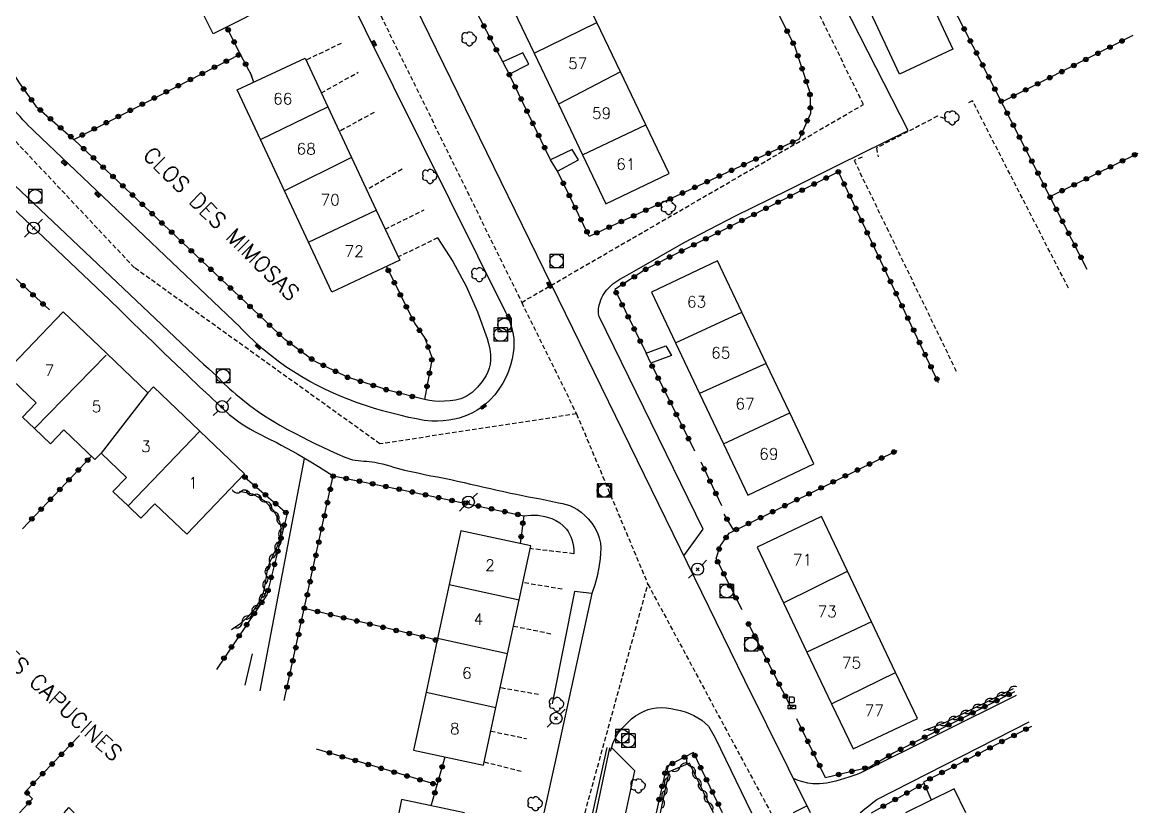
# Model space of a CAD drawing. Header units: millimetres. Extents: x 163000 to 164000, y 152000 to 153000.
# Drawn here: x 163534.9 to 163658.9, y 152000 to 152087.8 of the extents above; entities that cross this region are included whole.
import ezdxf
from ezdxf.enums import TextEntityAlignment as Align

# ---------------------------------------------------------------- set-up
doc = ezdxf.new("R2010")
doc.units = ezdxf.units.MM
doc.linetypes.add('DASHED', pattern=[0.75, 0.5, -0.25])
doc.layers.get('0').update_dxf_attribs({"linetype": 'CONTINUOUS'})
for name, color, linetype in [('W0001', 6, 'DASHED'), ('W0004', 5, 'CONTINUOUS'), ('W0008', 7, 'CONTINUOUS'), ('W0014', 7, 'CONTINUOUS'), ('W0020', 2, 'CONTINUOUS'), ('W0101', 7, 'CONTINUOUS'), ('W0104', 1, 'CONTINUOUS'), ('W0105', 7, 'CONTINUOUS'), ('W0112', 1, 'DASHED'), ('W0300', 7, 'CONTINUOUS'), ('W0310', 3, 'CONTINUOUS'), ('W0322', 7, 'CONTINUOUS'), ('W0323', 7, 'CONTINUOUS'), ('W0401', 7, 'CONTINUOUS'), ('W0420', 7, 'CONTINUOUS'), ('W0438', 7, 'CONTINUOUS'), ('W0473', 7, 'CONTINUOUS'), ('W0989', 7, 'CONTINUOUS'), ('W0991', 7, 'CONTINUOUS'), ('W1102', 7, 'CONTINUOUS')]:
    doc.layers.add(name, color=color, linetype=linetype)
doc.styles.get("Standard").update_dxf_attribs({"font": 'romans.shx', "width": 0.85})

# ---------------------------------------------------------------- blocks, each defined once
blk = doc.blocks.new('T300')
for p, q in [((-0.8, 0.51), (-0.86, 0.34)), ((-0.86, 0.34), (-0.86, 0.17)), ((-0.86, 0.17), (-0.74, 0.06)), ((-0.69, 0.63), (-0.8, 0.51)), ((-0.8, -0.06), (-0.74, 0.06)), ((-0.74, 0.06), (-0.69, 0.11)), ((-0.57, 0.69), (-0.69, 0.63)), ((-0.46, 0.69), (-0.57, 0.69)), ((-0.29, 0.63), (-0.46, 0.69)), ((-0.29, 0.63), (-0.17, 0.74)), ((-0.23, 0.57), (-0.29, 0.63)), ((-0.17, 0.74), (-0.06, 0.8)), ((-0.06, 0.8), (0.06, 0.8)), ((0.06, 0.8), (0.23, 0.74)), ((0.23, 0.74), (0.34, 0.63)), ((0.34, 0.63), (0.4, 0.51)), ((0.46, 0.46), (0.34, 0.46)), ((0.4, 0.51), (0.4, 0.46)), ((0.57, 0.4), (0.46, 0.46)), ((0.57, 0.4), (0.69, 0.29)), ((0.69, 0.29), (0.74, 0.17)), ((0.74, 0.06), (0.69, -0.17)), ((0.74, 0.17), (0.74, 0.06)), ((-0.8, -0.17), (-0.8, -0.06)), ((-0.8, -0.23), (-0.8, -0.17)), ((-0.74, -0.34), (-0.8, -0.23)), ((-0.69, -0.4), (-0.74, -0.34)), ((-0.51, -0.46), (-0.69, -0.4)), ((-0.4, -0.46), (-0.51, -0.46)), ((-0.4, -0.46), (-0.34, -0.46)), ((-0.34, -0.46), (-0.34, -0.4)), ((-0.34, -0.51), (-0.34, -0.46)), ((-0.29, -0.63), (-0.34, -0.51)), ((-0.17, -0.74), (-0.29, -0.63)), ((-0.06, -0.8), (-0.17, -0.74)), ((0.06, -0.8), (-0.06, -0.8)), ((0.17, -0.74), (0.06, -0.8)), ((0.23, -0.69), (0.17, -0.74)), ((0.29, -0.46), (0.23, -0.46)), ((0.29, -0.63), (0.23, -0.69)), ((0.46, -0.4), (0.29, -0.46)), ((0.34, -0.51), (0.29, -0.63)), ((0.34, -0.51), (0.34, -0.46)), ((0.57, -0.34), (0.46, -0.4)), ((0.63, -0.29), (0.57, -0.34)), ((0.69, -0.17), (0.63, -0.29))]:
    blk.add_line(p, q)
blk = doc.blocks.new('T420')
for p, q in [((0.75, 0.75), (-0.75, 0.75)), ((-0.75, 0.75), (-0.75, -0.75)), ((0.75, 0.75), (0.75, -0.75)), ((0.75, -0.75), (-0.75, -0.75))]:
    blk.add_line(p, q)
blk.add_ellipse((0, 0), major_axis=(-0.53, 0.53), ratio=1, start_param=3.926991, end_param=10.210176)
blk = doc.blocks.new('T473')
for p, q in [((-0.166667, 0.166667), (0.166667, -0.166667)), ((-0.166667, -0.166667), (0.166667, 0.166667)), ((0.500001, 0.500001), (1.000002, 1.000002)), ((-1.000002, -1.000002), (-0.500001, -0.500001))]:
    blk.add_line(p, q)
blk.add_ellipse((0, 0), major_axis=(0.471405, 0.471405), ratio=1, start_param=5.4977871438, end_param=11.780972451)
blk = doc.blocks.new('T438')
for p, q in [((-0.4, 0.2), (0.4, 0.2)), ((-0.4, -0.2), (-0.4, 0.2)), ((0.15, 1.1), (-0.3, 1.1)), ((-0.3, 1.1), (-0.3, 0.5)), ((-0.3, 0.5), (0.15, 0.5)), ((0.3, 0.65), (0.3, 0.95)), ((0.4, 0.2), (0.4, -0.2))]:
    blk.add_line(p, q)
at = {"flags": 128}
for points in [[(-0.4, -0.2), (0.4, 0.2)], [(0.4, -0.2), (-0.4, -0.2)]]:
    blk.add_lwpolyline(points, dxfattribs=at)
for centre, major_axis, start_param, end_param in [((0.15, 0.95), (0.106, -0.106), 0.785398, 2.356194), ((0.15, 0.65), (0.106, 0.106), 3.926991, 5.497787)]:
    blk.add_ellipse(centre, major_axis=major_axis, ratio=1, start_param=start_param, end_param=end_param)
blk = doc.blocks.new('T401')
for p, q in [((-0.3, 0.3), (0, 0.3)), ((-0.3, -0.25), (-0.3, 0.3)), ((-0.3, 0.15), (0, 0.15)), ((-0.3, 0), (0, 0)), ((0, 0.3), (0, -0.25)), ((-0.3, -0.15), (0, -0.15)), ((-0.3, -0.25), (-0.3, -0.3)), ((-0.3, -0.3), (0, -0.3)), ((0, -0.3), (0, -0.25))]:
    blk.add_line(p, q)
blk = doc.blocks.new('t323o')
at = {"color": 0, "linetype": 'Continuous'}
for radius in [0.25, 0.15]:
    blk.add_circle((0, 0), radius, dxfattribs=at)
blk = doc.blocks.new('t322o')
at = {"color": 0, "linetype": 'Continuous'}
for radius in [0.25, 0.15]:
    blk.add_circle((0, 0), radius, dxfattribs=at)
blk = doc.blocks.new('t310o')
at = {"color": 0, "linetype": 'Continuous'}
for centre, start, end in [((-0.5, 0.38), 216.8699, 323.1304), ((0.5, -0.37), 36.8699, 143.1303)]:
    blk.add_arc(centre, 0.625, start, end, dxfattribs=at)

msp = doc.modelspace()

# ---------------------------------------------------------------- linework, layer by layer
at = {"layer": 'W0001'}
for points in [[(163535.38, 152171), (163551.2, 152137.76), (163570.46, 152097.3), (163590.43, 152056.7)], [(163590.43, 152056.7), (163628.43, 152078.69), (163604.06, 152128.13), (163582.55, 152171)], [(163596.53, 152044.3), (163574.68, 152040.97), (163547.38, 152060.55), (163525.81, 152083.48), (163498.44, 152117.53)], [(163590.43, 152056.7), (163596.53, 152044.3)], [(163596.53, 152044.3), (163604.46, 152025.38)], [(163597.47, 152000), (163604.46, 152025.38)], [(163604.46, 152025.38), (163618.12, 152000)]]:
    msp.add_lwpolyline(points, dxfattribs=at)
at = {"layer": 'W0004'}
for points in [[(163599.88, 152007.24), (163598.31, 152000)], [(163598.71, 152000), (163600.24, 152007.19)]]:
    msp.add_lwpolyline(points, dxfattribs=at)
at = {"layer": 'W0008'}
for points in [[(163533.9, 152166.02), (163554.31, 152124.64), (163588.62, 152055.6)], [(163615.24, 152014.67), (163577, 152092.93), (163542.12, 152163.77)], [(163501.13, 152123.31), (163485.4, 152115.75), (163524.37, 152078.82), (163529.76, 152073.74), (163554, 152050.82)], [(163633.4, 152075.78), (163611.84, 152118.05)], [(163536.28, 152075.68), (163535.95, 152076), (163535.63, 152076.32), (163535.31, 152076.65), (163535, 152076.99), (163534.68, 152077.33), (163534.36, 152077.68), (163534.05, 152078.03), (163533.77, 152078.4), (163533.4, 152078.95), (163533.06, 152079.51), (163532.73, 152080.08), (163532.41, 152080.65), (163532.05, 152081.26), (163531.7, 152081.86), (163531.36, 152082.47), (163531.02, 152083.08), (163530.44, 152084.17), (163529.87, 152085.27), (163529.31, 152086.37), (163528.77, 152087.48)], [(163559.18, 152053.9), (163536.28, 152075.68)], [(163625.65, 152071.99), (163633.4, 152075.78)], [(163599.04, 152055.13), (163598.98, 152055.41), (163598.96, 152055.68), (163598.97, 152055.96), (163599.01, 152056.23), (163599.07, 152056.49), (163599.15, 152056.73), (163599.24, 152056.98), (163599.34, 152057.22), (163599.46, 152057.45), (163599.59, 152057.67), (163599.74, 152057.89), (163599.9, 152058.09), (163600.58, 152058.74), (163601.35, 152059.27), (163602.15, 152059.73), (163602.94, 152060.18), (163608.5, 152063.35), (163614.19, 152066.3), (163619.93, 152069.14), (163625.65, 152071.99)], [(163588.62, 152055.6), (163588.91, 152055.02), (163589.16, 152054.41), (163589.35, 152053.79), (163589.49, 152053.14), (163589.55, 152052.64), (163589.56, 152052.12), (163589.54, 152051.61), (163589.49, 152051.1), (163589.36, 152050.41), (163589.2, 152049.73), (163588.98, 152049.06), (163588.7, 152048.41), (163588.33, 152047.71), (163587.9, 152047.04), (163587.43, 152046.41), (163586.89, 152045.82), (163586.46, 152045.41), (163585.99, 152045.05), (163585.5, 152044.72), (163584.98, 152044.43), (163584.5, 152044.2), (163584, 152044.01), (163583.49, 152043.85), (163582.97, 152043.72), (163582.35, 152043.61), (163581.72, 152043.54), (163581.09, 152043.51), (163580.46, 152043.51), (163579.59, 152043.59), (163578.73, 152043.74), (163577.87, 152043.92), (163577.03, 152044.12), (163576, 152044.37), (163574.97, 152044.64), (163573.95, 152044.94), (163572.95, 152045.27), (163572.08, 152045.57), (163571.21, 152045.89), (163570.36, 152046.24), (163569.52, 152046.6), (163568.62, 152047.02), (163567.74, 152047.45), (163566.87, 152047.92), (163566.01, 152048.41), (163565.1, 152048.97), (163564.22, 152049.55), (163563.35, 152050.17), (163562.5, 152050.82), (163561.62, 152051.54), (163560.77, 152052.3), (163559.95, 152053.09), (163559.15, 152053.9)], [(163608.46, 152028.53), (163610.61, 152031.5), (163599.04, 152055.13)], [(163554, 152050.82), (163554.54, 152050.33), (163555.07, 152049.84), (163555.61, 152049.35), (163556.14, 152048.85), (163556.46, 152048.56), (163556.77, 152048.26), (163557.08, 152047.96), (163557.38, 152047.66), (163557.7, 152047.36), (163558.01, 152047.07), (163558.33, 152046.78), (163558.66, 152046.5), (163559.43, 152045.86), (163560.22, 152045.25), (163561.02, 152044.65), (163561.85, 152044.09), (163562.69, 152043.56), (163563.54, 152043.07), (163564.41, 152042.59), (163565.28, 152042.13), (163566.01, 152041.74), (163566.76, 152041.36), (163567.51, 152040.99), (163568.26, 152040.64), (163569.09, 152040.25), (163569.91, 152039.86), (163570.76, 152039.5), (163571.64, 152039.22), (163571.94, 152039.15), (163572.25, 152039.11), (163572.57, 152039.08), (163572.88, 152039.06), (163573.19, 152039.04), (163573.5, 152039.02), (163573.81, 152038.98), (163574.12, 152038.93), (163574.54, 152038.85), (163574.96, 152038.75), (163575.37, 152038.64), (163575.78, 152038.52), (163576.19, 152038.4), (163576.6, 152038.28), (163577.01, 152038.17), (163577.42, 152038.07), (163578.15, 152037.9), (163578.88, 152037.74), (163579.62, 152037.59), (163580.35, 152037.44), (163581.08, 152037.3), (163581.82, 152037.15), (163582.55, 152037), (163583.28, 152036.84), (163584.02, 152036.68), (163584.76, 152036.51), (163585.49, 152036.34), (163586.23, 152036.17), (163586.96, 152036), (163587.7, 152035.83), (163588.43, 152035.67), (163589.17, 152035.51), (163589.84, 152035.37), (163590.51, 152035.24), (163591.18, 152035.11), (163591.86, 152034.99), (163592.53, 152034.86), (163593.2, 152034.73), (163593.87, 152034.59), (163594.54, 152034.43), (163594.95, 152034.34), (163595.36, 152034.25), (163595.77, 152034.13), (163596.16, 152033.96), (163596.62, 152033.69), (163597.06, 152033.37), (163597.46, 152033.02), (163597.83, 152032.63), (163598.22, 152032.15), (163598.56, 152031.65), (163598.85, 152031.11), (163599.06, 152030.53), (163599.18, 152029.96), (163599.21, 152029.38), (163599.19, 152028.8), (163599.14, 152028.23), (163599.01, 152027.24), (163598.81, 152026.26), (163598.55, 152025.3), (163598.23, 152024.36)], [(163598.23, 152024.36), (163594.25, 152006.17), (163592.91, 152000)], [(163598.23, 152024.36), (163596.29, 152024.57), (163593.83, 152012.08)], [(163622.54, 152000), (163615.24, 152014.67)], [(163645.4, 152013.03), (163628.14, 152004.44)], [(163600.32, 152006.85), (163600.44, 152007.27), (163600.58, 152007.68), (163600.75, 152008.08), (163600.95, 152008.47), (163601.13, 152008.78), (163601.34, 152009.07), (163601.57, 152009.36), (163601.81, 152009.62), (163602.22, 152010.03), (163602.64, 152010.41), (163603.1, 152010.76), (163603.59, 152011.06), (163604.03, 152011.28), (163604.48, 152011.45), (163604.94, 152011.58), (163605.42, 152011.66), (163605.96, 152011.69), (163606.49, 152011.66), (163607.02, 152011.58), (163607.54, 152011.48), (163608.07, 152011.36), (163608.59, 152011.21), (163609.09, 152011.03), (163609.58, 152010.8), (163610.02, 152010.55), (163610.44, 152010.27), (163610.83, 152009.95), (163611.18, 152009.6), (163611.92, 152008.3)], [(163629.92, 152001.48), (163646.82, 152010.11)], [(163611.92, 152008.3), (163615.98, 152000)], [(163601.99, 152000), (163603.02, 152004.65), (163600.46, 152007.21)], [(163628.14, 152004.44), (163627.7, 152004.26), (163627.25, 152004.09), (163626.79, 152003.93), (163626.33, 152003.79), (163625.84, 152003.64), (163625.34, 152003.5), (163624.83, 152003.38), (163624.32, 152003.29), (163623.94, 152003.24), (163623.55, 152003.2), (163623.16, 152003.19), (163622.78, 152003.21), (163622.23, 152003.29), (163621.69, 152003.41), (163621.17, 152003.58), (163620.66, 152003.79)], [(163628.06, 152000), (163628.11, 152000.04), (163628.56, 152000.41), (163629.01, 152000.77), (163629.46, 152001.13), (163629.92, 152001.48)]]:
    msp.add_lwpolyline(points, dxfattribs=at)
at = {"layer": 'W0014'}
for points in [[(163469.41, 152108.36), (163483.7, 152114.86), (163523.51, 152076.99), (163544.6, 152056.99)], [(163581.08, 152063.85), (163582.77, 152061.22), (163584.25, 152058.48), (163585.52, 152055.63), (163586.58, 152052.7), (163586.75, 152052.11), (163586.89, 152051.51), (163586.97, 152050.89), (163586.97, 152050.27), (163586.92, 152049.83), (163586.82, 152049.4), (163586.67, 152048.99), (163586.48, 152048.59), (163586.04, 152047.91), (163585.53, 152047.27), (163584.93, 152046.7), (163584.25, 152046.24), (163583.68, 152045.98), (163583.08, 152045.84), (163582.47, 152045.76), (163581.87, 152045.71), (163581.3, 152045.7), (163580.74, 152045.72), (163580.17, 152045.79), (163579.62, 152045.9)], [(163544.6, 152056.99), (163545.8, 152055.82), (163547, 152054.64), (163548.21, 152053.47), (163549.42, 152052.31), (163550.71, 152051.06), (163552.01, 152049.81), (163553.31, 152048.56), (163554.63, 152047.33), (163555.72, 152046.3), (163556.81, 152045.26), (163557.93, 152044.25), (163559.13, 152043.33), (163559.67, 152042.97), (163560.23, 152042.63), (163560.81, 152042.32), (163561.39, 152042.02), (163561.97, 152041.73), (163562.55, 152041.44), (163563.13, 152041.15), (163563.71, 152040.84), (163564.32, 152040.51), (163564.94, 152040.17), (163565.56, 152039.83), (163566.17, 152039.48), (163567.01, 152038.98), (163567.84, 152038.47), (163568.67, 152037.95), (163569.49, 152037.42)], [(163566.25, 152039.34), (163561.32, 152013.53)], [(163590.66, 152032.99), (163591.45, 152033.07), (163592.24, 152033.04), (163593.02, 152032.91), (163593.78, 152032.68), (163594.24, 152032.46), (163594.66, 152032.19), (163595.05, 152031.87), (163595.4, 152031.5), (163595.6, 152031.24), (163595.76, 152030.95), (163595.89, 152030.66), (163596, 152030.35), (163596.11, 152029.96), (163596.18, 152029.57), (163596.22, 152029.17), (163596.23, 152028.77)]]:
    msp.add_lwpolyline(points, dxfattribs=at)
at = {"layer": 'W0020'}
msp.add_lwpolyline([(163622.16, 152000.77), (163620.61, 152000)], dxfattribs=at)
at = {"layer": 'W0101'}
for points in [[(163560.71, 152095.6), (163563.42, 152090.18), (163556.14, 152086.54), (163553.43, 152091.97)], [(163596.11, 152093.42), (163589.09, 152090.07), (163591.8, 152084.4)], [(163598.8, 152087.78), (163596.11, 152093.42)], [(163601.41, 152082.32), (163598.8, 152087.78)], [(163558.81, 152080.31), (163566.35, 152083.84), (163568.9, 152078.41)], [(163591.8, 152084.4), (163594.51, 152078.73)], [(163604.22, 152076.44), (163601.41, 152082.32)], [(163561.4, 152074.8), (163558.81, 152080.31)], [(163568.9, 152078.41), (163571.53, 152072.79)], [(163594.51, 152078.73), (163597.2, 152073.1)], [(163597.2, 152073.1), (163599.8, 152067.65), (163606.81, 152071), (163604.22, 152076.44)], [(163564.07, 152069.09), (163561.4, 152074.8)], [(163571.53, 152072.79), (163574.27, 152066.94)], [(163566.75, 152063.38), (163564.07, 152069.09)], [(163574.27, 152066.94), (163576.88, 152061.38), (163569.34, 152057.84), (163566.75, 152063.38)], [(163612.2, 152061.31), (163604.87, 152057.83), (163607.54, 152052.21)], [(163614.91, 152055.6), (163612.2, 152061.31)], [(163536.28, 152042.67), (163534.95, 152043.94), (163536.47, 152045.53), (163532.99, 152048.86), (163539.45, 152055.64), (163544.31, 152051.01)], [(163617.62, 152049.9), (163614.91, 152055.6)], [(163607.54, 152052.21), (163610.21, 152046.59)], [(163544.31, 152051.01), (163548.87, 152046.66)], [(163620.22, 152044.43), (163617.62, 152049.9)], [(163548.87, 152046.66), (163549.49, 152047.32), (163554.67, 152042.37)], [(163610.21, 152046.59), (163612.88, 152040.97)], [(163612.88, 152040.97), (163615.58, 152035.29), (163622.91, 152038.77), (163620.22, 152044.43)], [(163543, 152039.23), (163539.53, 152042.54), (163538.05, 152040.98), (163536.28, 152042.67)], [(163554.67, 152042.37), (163559.62, 152037.65), (163553.21, 152030.93), (163549.65, 152034.33)], [(163546.68, 152034.08), (163545, 152035.67), (163546.51, 152037.25), (163543.68, 152039.94), (163543, 152039.23)], [(163549.65, 152034.33), (163548.1, 152032.72), (163546.68, 152034.08)], [(163623.74, 152032.89), (163616.6, 152029.49), (163619.54, 152023.31)], [(163626.63, 152026.83), (163623.74, 152032.89)], [(163590.15, 152023.66), (163591.44, 152029.66), (163583.67, 152031.33), (163582.38, 152025.35)], [(163629.3, 152021.21), (163626.63, 152026.83)], [(163582.38, 152025.35), (163581.09, 152019.37)], [(163588.85, 152017.64), (163590.15, 152023.66)], [(163619.54, 152023.31), (163622.14, 152017.85)], [(163631.98, 152015.59), (163629.3, 152021.21)], [(163581.04, 152019.15), (163579.8, 152013.39)], [(163581.09, 152019.37), (163581.04, 152019.15)], [(163587.57, 152011.67), (163588.85, 152017.64)], [(163622.14, 152017.85), (163624.88, 152012.1)], [(163624.88, 152012.1), (163627.27, 152007.08), (163634.41, 152010.48), (163631.98, 152015.59)], [(163579.8, 152013.39), (163578.41, 152006.95)], [(163578.41, 152006.95), (163586.19, 152005.28), (163587.57, 152011.67)], [(163638.5, 152002.66), (163633.08, 152000)], [(163639.81, 152000), (163638.5, 152002.66)], [(163539.57, 152000), (163540.09, 152000.57), (163540.7, 152000)], [(163584.06, 152000), (163577.09, 152001.45), (163576.78, 152000)]]:
    msp.add_lwpolyline(points, dxfattribs=at)
at = {"layer": 'W0104'}
msp.add_lwpolyline([(163638.37, 152084.83), (163632.44, 152082.06), (163619.01, 152110.76), (163624.94, 152113.53), (163638.37, 152084.83)], close=True, dxfattribs=at)
at = {"layer": 'W0105'}
for points in [[(163589.04, 152082.04), (163591.24, 152083.16), (163590.56, 152084.42), (163588.26, 152083.4)], [(163589.06, 152082.01), (163588.32, 152083.43)], [(163594.41, 152071.28), (163596.73, 152072.54), (163596.05, 152073.69), (163593.62, 152072.54)], [(163594.43, 152071.29), (163593.65, 152072.55)]]:
    msp.add_lwpolyline(points, dxfattribs=at)
msp.add_lwpolyline([(163604.27, 152051.05), (163606.47, 152051.86), (163607.07, 152050.79), (163604.77, 152049.95)], close=True, dxfattribs=at)
at = {"layer": 'W0112'}
for points in [[(163570.38, 152085.47), (163566.46, 152083.61)], [(163568.17, 152079.97), (163572.26, 152082.27)], [(163651.21, 152058.27), (163640.54, 152079.09), (163639.89, 152078.74)], [(163574.02, 152077.8), (163570.17, 152075.69)], [(163637.44, 152077.11), (163636.63, 152077.38), (163629.86, 152073.84), (163630.05, 152072.87)], [(163628.28, 152072.84), (163627.38, 152072.46), (163638.78, 152048.95)], [(163577.13, 152071.49), (163573.21, 152069.2)], [(163575.26, 152064.84), (163579.59, 152066.99)], [(163581.08, 152063.85), (163576.71, 152061.74)], [(163596.23, 152028.77), (163591.37, 152029.34)], [(163594.93, 152024.83), (163590.56, 152025.56)], [(163589.52, 152020.74), (163593.72, 152019.88)], [(163592.31, 152013.13), (163588.04, 152013.87)], [(163587.01, 152009.07), (163590.95, 152008.24)], [(163586.27, 152005.64), (163590.38, 152004.62)]]:
    msp.add_lwpolyline(points, dxfattribs=at)
at = {"layer": 'W0300'}
msp.add_lwpolyline([(163560.46, 152017.63), (163559.65, 152014.18)], dxfattribs=at)
at = {"layer": 'W0310'}
for points in [[(163559.07, 152035.71), (163560.51, 152035.41), (163561.79, 152034.7), (163562.81, 152033.66), (163563.5, 152032.36), (163563.65, 152031.65), (163563.63, 152030.92), (163563.48, 152030.22), (163563.24, 152029.56), (163562.97, 152028.98), (163562.68, 152028.4), (163562.41, 152027.8), (163562.21, 152027.18), (163562.12, 152026.73), (163562.04, 152026.27), (163561.97, 152025.81), (163561.9, 152025.35), (163561.81, 152024.89), (163561.69, 152024.43), (163561.53, 152023.98), (163561.33, 152023.55), (163560.7, 152022.59), (163559.96, 152021.72), (163559.11, 152020.96), (163558.16, 152020.33)], [(163645.05, 152013.76), (163637.46, 152009.99), (163635.08, 152009.1)], [(163611.75, 152000), (163609.09, 152005.49), (163606.78, 152004.54), (163605.84, 152000)]]:
    msp.add_lwpolyline(points, dxfattribs=at)
at = {"layer": 'W0322'}
for points in [[(163502.24, 152125.99), (163503.91, 152125.95), (163506.26, 152125.69), (163509.22, 152125.01), (163511.6, 152123.94), (163513.46, 152122.26), (163514.61, 152121.24), (163533.11, 152083.42), (163534.58, 152081.1), (163536.44, 152078.5), (163540.65, 152074.81), (163559.15, 152084.29), (163560.45, 152081.84)], [(163560.24, 152082.23), (163560.63, 152081.16)], [(163575.39, 152060.68), (163578.52, 152054.37), (163579.93, 152052.36)]]:
    msp.add_lwpolyline(points, dxfattribs=at)
at = {"layer": 'W0323'}
for points in [[(163578.24, 152171), (163620.81, 152085.07), (163622.46, 152080.02), (163622.54, 152077.69), (163621.26, 152074.84), (163597.94, 152064.03), (163594.41, 152071.28)], [(163653.28, 152060.36), (163596.7, 152171)], [(163588.32, 152083.43), (163584.75, 152090.23), (163611.24, 152104.26)], [(163559.15, 152084.29), (163557.65, 152087.29)], [(163658.35, 152086.34), (163643.78, 152078.94)], [(163593.63, 152072.54), (163589.04, 152082.04)], [(163579.62, 152045.9), (163575.8, 152046.86), (163571.06, 152048.38), (163567.34, 152050.21), (163564.1, 152052.57), (163540.65, 152074.81)], [(163658.9, 152073.25), (163649.15, 152068.43)], [(163636.77, 152047.77), (163625.63, 152071.2), (163604.3, 152060.42), (163600.77, 152058.12), (163604.27, 152051.05)], [(163537.93, 152055.87), (163530.6, 152062.62)], [(163579.68, 152052.72), (163580.48, 152050.5), (163579.63, 152045.89)], [(163604.77, 152049.95), (163609.64, 152040.22)], [(163614.92, 152022.52), (163612.04, 152028.23), (163612.49, 152029.62), (163613.48, 152031.06), (163632.15, 152040.24)], [(163542.61, 152039.6), (163534.95, 152031.55)], [(163610.34, 152038.99), (163612.65, 152034.12)], [(163559.45, 152037.47), (163564.36, 152033.23), (163562.11, 152024.2), (163556.5, 152015.92)], [(163564.03, 152012.47), (163569.49, 152037.42), (163577.13, 152035.87), (163590.66, 152032.99), (163590.27, 152029.91)], [(163612.91, 152033.18), (163614.02, 152031.32)], [(163581.04, 152019.15), (163566.27, 152022.7)], [(163620.42, 152011.61), (163615.55, 152021.14)], [(163645.2, 152013.44), (163631.8, 152006.66), (163629.13, 152005.07), (163624.21, 152003.89)], [(163624.21, 152003.89), (163621.02, 152010.41)], [(163647.08, 152009.58), (163635.08, 152003.39), (163635.96, 152001.41)], [(163541.3, 152008.56), (163535.28, 152002.37), (163536.07, 152001.54), (163534.61, 152000)], [(163581.03, 152003.09), (163567.63, 152007.07)], [(163612.76, 152000), (163609.51, 152006.69), (163606.52, 152005.12), (163605.38, 152000)], [(163580.37, 152000.77), (163581.91, 152006.2)], [(163629.32, 152000), (163635.14, 152003.24)]]:
    msp.add_lwpolyline(points, dxfattribs=at)
at = {"layer": 'W1102'}
for points in [[(163591.8, 152084.4), (163598.8, 152087.78)], [(163601.41, 152082.32), (163594.51, 152078.73)], [(163561.4, 152074.8), (163568.9, 152078.41)], [(163597.2, 152073.1), (163604.22, 152076.44)], [(163571.53, 152072.79), (163564.07, 152069.09)], [(163566.75, 152063.38), (163574.27, 152066.94)], [(163607.54, 152052.21), (163614.91, 152055.6)], [(163536.28, 152042.67), (163544.25, 152050.82)], [(163617.62, 152049.9), (163610.21, 152046.59)], [(163548.87, 152046.66), (163543.68, 152039.94)], [(163612.88, 152040.97), (163620.22, 152044.43)], [(163546.68, 152034.08), (163554.67, 152042.37)], [(163619.54, 152023.31), (163626.63, 152026.83)], [(163582.38, 152025.35), (163590.15, 152023.66)], [(163629.3, 152021.21), (163622.14, 152017.85)], [(163588.85, 152017.64), (163581.09, 152019.37)], [(163624.88, 152012.1), (163631.98, 152015.59)], [(163579.8, 152013.39), (163587.57, 152011.67)]]:
    msp.add_lwpolyline(points, dxfattribs=at)

# ---------------------------------------------------------------- block references
at = {"layer": 'W0300'}
for p in [(163584.62, 152085.96), (163638.29, 152077.19), (163580.25, 152070.68), (163606.78, 152067.22), (163585.72, 152059.77), (163594.35, 152012.03), (163603.41, 152002.97), (163591.97, 152000.99)]:
    msp.add_blockref('T300', p, dxfattribs=at)
at = {"layer": 'W0310'}
for p, rotation in [((163559.23, 152035.68), 347.8947794600249), ((163560.68, 152035.31), 331.2048184998974), ((163561.95, 152034.54), 314.5148568188842), ((163562.94, 152033.42), 297.8248944191125), ((163563.56, 152032.07), 282.1346404845725), ((163563.56, 152030.59), 257.802580801875), ((163563.06, 152029.18), 245.0794285238593), ((163562.42, 152027.82), 245.8983659171084), ((163562.06, 152026.37), 260.3969021860386), ((163561.81, 152024.89), 259.0912001054221), ((163561.29, 152023.49), 237.0141820971394), ((163560.43, 152022.27), 229.3178112644372), ((163559.37, 152021.2), 221.6214379934808), ((163644.58, 152013.53), 206.4201186320017), ((163641.9, 152012.19), 206.4201186320017), ((163643.24, 152012.86), 206.4201186320017), ((163639.21, 152010.86), 206.4201186320017), ((163640.55, 152011.53), 206.4201186320017), ((163636.48, 152009.62), 200.4870121034857), ((163637.87, 152010.19), 206.4201186320017), ((163606.76, 152004.41), 258.2761464787419), ((163608.04, 152005.06), 202.2490159053347), ((163609.25, 152005.15), 115.873386244913), ((163606.45, 152002.94), 258.2761464787419), ((163609.9, 152003.8), 115.873386244913), ((163610.56, 152002.46), 115.873386244913), ((163606.15, 152001.47), 258.2761464787419), ((163611.21, 152001.11), 115.873386244913)]:
    msp.add_blockref('t310o', p, dxfattribs=dict(at, rotation=rotation))
at = {"layer": 'W0322'}
for p, rotation in [((163557.61, 152083.5), 27.11347561602294), ((163558.95, 152084.18), 27.11347561602294), ((163559.75, 152083.16), 297.9245477614185), ((163554.94, 152082.13), 27.11347561602294), ((163556.28, 152082.82), 27.11347561602294), ((163552.27, 152080.77), 27.11347561602294), ((163553.61, 152081.45), 27.11347561602294), ((163535.07, 152080.41), 305.6470198647175), ((163549.6, 152079.4), 27.11347561602294), ((163550.94, 152080.08), 27.11347561602294), ((163535.95, 152079.19), 305.6470198647175), ((163536.93, 152078.07), 318.7888891133426), ((163546.93, 152078.03), 27.11347561602294), ((163548.27, 152078.72), 27.11347561602294), ((163538.06, 152077.08), 318.7888891133426), ((163545.6, 152077.35), 27.11347561602294), ((163539.19, 152076.09), 318.7888891133426), ((163542.93, 152075.98), 27.11347561602294), ((163544.26, 152076.66), 27.11347561602294), ((163540.32, 152075.1), 318.7888891133426), ((163541.59, 152075.3), 27.11347561602294), ((163575.61, 152060.23), 296.3993885393584), ((163576.28, 152058.89), 296.3993885393584), ((163576.95, 152057.54), 296.3993885393584), ((163577.61, 152056.2), 296.3993885393584), ((163578.28, 152054.86), 296.3993885393584), ((163579.07, 152053.59), 305.0419385584633)]:
    msp.add_blockref('t322o', p, dxfattribs=dict(at, rotation=rotation))
at = {"layer": 'W0323'}
for p, rotation in [((163557.81, 152086.97), 116.565051177078), ((163586.23, 152087.41), 117.6906306509397), ((163619.94, 152086.83), 296.3548741302096), ((163639.62, 152087.07), 117.0841362716971), ((163558.48, 152085.63), 116.565051177078), ((163586.92, 152086.08), 117.6906306509397), ((163620.61, 152085.49), 296.3548741302096), ((163640.3, 152085.74), 117.0841362716971), ((163657.15, 152085.73), 206.9359738603692), ((163587.62, 152084.75), 117.6906306509397), ((163640.99, 152084.4), 117.0841362716971), ((163654.48, 152084.37), 206.9359738603692), ((163655.82, 152085.05), 206.9359738603692), ((163621.13, 152084.09), 288.0779698086848), ((163641.67, 152083.07), 117.0841362716971), ((163651.8, 152083.01), 206.9359738603692), ((163653.14, 152083.69), 206.9359738603692), ((163589.06, 152082), 115.7992279091768), ((163621.6, 152082.66), 288.0779698086848), ((163642.35, 152081.73), 117.0841362716971), ((163650.47, 152082.33), 206.9359738603692), ((163589.71, 152080.65), 115.7992279091768), ((163622.07, 152081.24), 288.0779698086848), ((163647.79, 152080.98), 206.9359738603692), ((163649.13, 152081.66), 206.9359738603692), ((163590.37, 152079.29), 115.7992279091768), ((163622.47, 152079.8), 271.9305971017515), ((163643.03, 152080.39), 117.0841362716971), ((163645.12, 152079.62), 206.9359738603692), ((163646.45, 152080.3), 206.9359738603692), ((163622.52, 152078.3), 271.9305971017515), ((163643.72, 152079.06), 117.0841362716971), ((163591.02, 152077.94), 115.7992279091768), ((163622.17, 152076.88), 245.7941206265469), ((163644.4, 152077.72), 117.0841362716971), ((163591.67, 152076.59), 115.7992279091768), ((163645.08, 152076.39), 117.0841362716971), ((163592.32, 152075.24), 115.7992279091768), ((163620.56, 152074.52), 204.8688603293389), ((163621.56, 152075.51), 245.7941206265469), ((163645.77, 152075.05), 117.0841362716971), ((163541.74, 152073.78), 136.509161117652), ((163592.98, 152073.89), 115.7992279091768), ((163617.84, 152073.26), 204.8688603293389), ((163619.2, 152073.89), 204.8688603293389), ((163646.45, 152073.72), 117.0841362716971), ((163658.57, 152073.08), 206.3033728914607), ((163542.83, 152072.75), 136.509161117652), ((163615.12, 152072), 204.8688603293389), ((163616.48, 152072.63), 204.8688603293389), ((163647.13, 152072.38), 117.0841362716971), ((163657.22, 152072.42), 206.3033728914607), ((163543.91, 152071.72), 136.509161117652), ((163545, 152070.69), 136.509161117652), ((163612.4, 152070.73), 204.8688603293389), ((163613.76, 152071.36), 204.8688603293389), ((163625.62, 152071.2), 206.8175776189092), ((163647.82, 152071.05), 117.0841362716971), ((163654.53, 152071.09), 206.3033728914607), ((163655.88, 152071.75), 206.3033728914607), ((163546.09, 152069.65), 136.509161117652), ((163595.06, 152069.93), 115.9829610618043), ((163609.67, 152069.47), 204.8688603293389), ((163611.04, 152070.1), 204.8688603293389), ((163622.94, 152069.85), 206.8175776189092), ((163624.28, 152070.52), 206.8175776189092), ((163626.27, 152069.85), 115.423510429582), ((163648.5, 152069.71), 117.0841362716971), ((163651.84, 152069.76), 206.3033728914607), ((163653.19, 152070.43), 206.3033728914607), ((163547.18, 152068.62), 136.509161117652), ((163595.72, 152068.58), 115.9829610618043), ((163606.95, 152068.21), 204.8688603293389), ((163608.31, 152068.84), 204.8688603293389), ((163620.27, 152068.49), 206.8175776189092), ((163621.61, 152069.17), 206.8175776189092), ((163626.91, 152068.5), 115.423510429582), ((163649.18, 152068.37), 117.0841362716971), ((163650.5, 152069.1), 206.3033728914607), ((163548.27, 152067.59), 136.509161117652), ((163596.38, 152067.24), 115.9829610618043), ((163604.23, 152066.95), 204.8688603293389), ((163605.59, 152067.58), 204.8688603293389), ((163617.59, 152067.14), 206.8175776189092), ((163618.93, 152067.82), 206.8175776189092), ((163627.56, 152067.14), 115.423510429582), ((163649.86, 152067.04), 117.0841362716971), ((163549.36, 152066.56), 136.509161117652), ((163597.03, 152065.89), 115.9829610618043), ((163601.51, 152065.69), 204.8688603293389), ((163602.87, 152066.32), 204.8688603293389), ((163614.91, 152065.79), 206.8175776189092), ((163616.25, 152066.46), 206.8175776189092), ((163628.2, 152065.79), 115.423510429582), ((163650.55, 152065.7), 117.0841362716971), ((163550.44, 152065.52), 136.509161117652), ((163551.53, 152064.49), 136.509161117652), ((163597.69, 152064.54), 115.9829610618043), ((163598.79, 152064.43), 204.8688603293389), ((163600.15, 152065.06), 204.8688603293389), ((163612.24, 152064.43), 206.8175776189092), ((163613.57, 152065.11), 206.8175776189092), ((163628.84, 152064.43), 115.423510429582), ((163651.23, 152064.37), 117.0841362716971), ((163552.62, 152063.46), 136.509161117652), ((163610.9, 152063.76), 206.8175776189092), ((163553.71, 152062.43), 136.509161117652), ((163608.22, 152062.4), 206.8175776189092), ((163609.56, 152063.08), 206.8175776189092), ((163629.49, 152063.08), 115.423510429582), ((163651.91, 152063.03), 117.0841362716971), ((163554.8, 152061.39), 136.509161117652), ((163605.54, 152061.05), 206.8175776189092), ((163606.88, 152061.73), 206.8175776189092), ((163630.13, 152061.73), 115.423510429582), ((163652.6, 152061.7), 117.0841362716971), ((163555.88, 152060.36), 136.509161117652), ((163602.95, 152059.54), 213.0983983156002), ((163604.21, 152060.36), 213.0983983156002), ((163630.78, 152060.37), 115.423510429582), ((163535.01, 152058.55), 137.3416473345488), ((163556.97, 152059.33), 136.509161117652), ((163558.06, 152058.3), 136.509161117652), ((163601.7, 152058.72), 213.0983983156002), ((163631.42, 152059.02), 115.423510429582), ((163536.12, 152057.54), 137.3416473345488), ((163559.15, 152057.26), 136.509161117652), ((163600.94, 152057.77), 296.3950293700992), ((163632.06, 152057.66), 115.423510429582), ((163537.22, 152056.52), 137.3416473345488), ((163560.24, 152056.23), 136.509161117652), ((163601.6, 152056.43), 296.3950293700992), ((163632.71, 152056.31), 115.423510429582), ((163561.33, 152055.2), 136.509161117652), ((163602.27, 152055.08), 296.3950293700992), ((163633.35, 152054.95), 115.423510429582), ((163562.41, 152054.17), 136.509161117652), ((163602.94, 152053.74), 296.3950293700992), ((163634, 152053.6), 115.423510429582), ((163563.5, 152053.14), 136.509161117652), ((163564.65, 152052.17), 144.0276230224723), ((163603.61, 152052.39), 296.3950293700992), ((163634.64, 152052.24), 115.423510429582), ((163565.86, 152051.29), 144.0276230224723), ((163580.03, 152051.74), 289.8934248397166), ((163635.28, 152050.89), 115.423510429582), ((163567.08, 152050.41), 144.0276230224723), ((163568.39, 152049.7), 153.7586416133791), ((163580.45, 152050.32), 259.5426737907828), ((163604.94, 152049.61), 296.5650488227749), ((163635.93, 152049.53), 115.423510429582), ((163569.74, 152049.03), 153.7586416133791), ((163571.08, 152048.37), 162.2323579569526), ((163580.18, 152048.84), 259.5426737907828), ((163605.61, 152048.27), 296.5650488227749), ((163572.51, 152047.92), 162.2323579569526), ((163573.94, 152047.46), 162.2323579569526), ((163579.9, 152047.37), 259.5426737907828), ((163636.57, 152048.18), 115.423510429582), ((163575.37, 152047), 162.2323579569526), ((163576.82, 152046.61), 165.7792381932421), ((163578.27, 152046.24), 165.7792381932421), ((163606.28, 152046.92), 296.5650488227749), ((163606.95, 152045.58), 296.5650488227749), ((163607.62, 152044.24), 296.5650488227749), ((163608.3, 152042.9), 296.5650488227749), ((163608.97, 152041.56), 296.5650488227749), ((163631.79, 152040.07), 26.21210430524484), ((163542.19, 152039.16), 226.4283882445209), ((163629.1, 152038.74), 26.21210430524484), ((163630.44, 152039.41), 26.21210430524484), ((163541.16, 152038.07), 226.4283882445209), ((163559.68, 152037.28), 319.1692557980335), ((163569.48, 152037.38), 77.65722464163626), ((163610.72, 152038.19), 295.3196825670078), ((163626.41, 152037.42), 26.21210430524484), ((163627.75, 152038.08), 26.21210430524484), ((163539.09, 152035.9), 226.4283882445209), ((163540.12, 152036.99), 226.4283882445209), ((163560.81, 152036.3), 319.1692557980335), ((163569.16, 152035.92), 77.65722464163626), ((163570.93, 152037.13), 348.5769103404555), ((163572.4, 152036.83), 348.5769103404555), ((163573.87, 152036.53), 348.5769103404555), ((163575.34, 152036.23), 348.5769103404555), ((163576.81, 152035.94), 348.5769103404555), ((163611.36, 152036.83), 295.3196825670078), ((163623.71, 152036.09), 26.21210430524484), ((163625.06, 152036.76), 26.21210430524484), ((163538.06, 152034.81), 226.4283882445209), ((163561.95, 152035.32), 319.1692557980335), ((163578.28, 152035.63), 347.9885198033436), ((163579.74, 152035.32), 347.9885198033436), ((163581.21, 152035), 347.9885198033436), ((163582.68, 152034.69), 347.9885198033436), ((163612.01, 152035.47), 295.3196825670078), ((163621.02, 152034.77), 26.21210430524484), ((163622.37, 152035.43), 26.21210430524484), ((163537.02, 152033.73), 226.4283882445209), ((163563.08, 152034.33), 319.1692557980335), ((163564.22, 152033.35), 319.1692557980335), ((163568.84, 152034.45), 77.65722464163626), ((163584.15, 152034.38), 347.9885198033436), ((163585.61, 152034.07), 347.9885198033436), ((163587.08, 152033.76), 347.9885198033436), ((163588.55, 152033.44), 347.9885198033436), ((163618.33, 152033.44), 26.21210430524484), ((163619.68, 152034.11), 26.21210430524484), ((163535.99, 152032.64), 226.4283882445209), ((163568.52, 152032.99), 77.65722464163626), ((163590.01, 152033.13), 347.9885198033436), ((163613.25, 152032.61), 300.9138415373499), ((163616.99, 152032.78), 26.21210430524484), ((163564.04, 152031.96), 256.002843768382), ((163568.2, 152031.52), 77.65722464163626), ((163590.56, 152032.16), 262.7836817182975), ((163614.29, 152031.46), 26.21210430524484), ((163615.64, 152032.12), 26.21210430524484), ((163563.68, 152030.5), 256.002843768382), ((163567.88, 152030.06), 77.65722464163626), ((163590.37, 152030.67), 262.7836817182975), ((163613.15, 152030.57), 55.35906865496989), ((163563.32, 152029.05), 256.002843768382), ((163567.56, 152028.59), 77.65722464163626), ((163612.38, 152029.29), 72.21609388597722), ((163562.96, 152027.59), 256.002843768382), ((163612.22, 152027.88), 116.7749272380404), ((163562.59, 152026.14), 256.002843768382), ((163567.24, 152027.13), 77.65722464163626), ((163612.9, 152026.54), 116.7749272380404), ((163566.92, 152025.66), 77.65722464163626), ((163613.57, 152025.2), 116.7749272380404), ((163562.23, 152024.68), 256.002843768382), ((163566.6, 152024.2), 77.65722464163626), ((163614.25, 152023.86), 116.7749272380404), ((163561.55, 152023.37), 235.8702170421043), ((163566.28, 152022.73), 77.65722464163626), ((163567.73, 152022.35), 166.4766701790385), ((163560.71, 152022.13), 235.8702170421043), ((163565.96, 152021.27), 77.65722464163626), ((163569.19, 152022), 166.4766701790385), ((163570.65, 152021.65), 166.4766701790385), ((163572.1, 152021.3), 166.4766701790385), ((163559.86, 152020.89), 235.8702170421043), ((163565.64, 152019.8), 77.65722464163626), ((163573.56, 152020.95), 166.4766701790385), ((163575.02, 152020.6), 166.4766701790385), ((163576.48, 152020.25), 166.4766701790385), ((163577.94, 152019.9), 166.4766701790385), ((163615.64, 152020.96), 117.0665316121211), ((163559.02, 152019.64), 235.8702170421043), ((163579.4, 152019.54), 166.4766701790385), ((163580.85, 152019.19), 166.4766701790385), ((163616.32, 152019.63), 117.0665316121211), ((163558.18, 152018.4), 235.8702170421043), ((163565.32, 152018.33), 77.65722464163626), ((163617.01, 152018.29), 117.0665316121211), ((163557.34, 152017.16), 235.8702170421043), ((163564.99, 152016.87), 77.65722464163626), ((163617.69, 152016.95), 117.0665316121211), ((163564.67, 152015.4), 77.65722464163626), ((163618.37, 152015.62), 117.0665316121211), ((163564.35, 152013.94), 77.65722464163626), ((163619.05, 152014.28), 117.0665316121211), ((163619.74, 152012.95), 117.0665316121211), ((163643.25, 152012.45), 206.8163472655446), ((163644.59, 152013.13), 206.8163472655446), ((163640.58, 152011.1), 206.8163472655446), ((163641.92, 152011.78), 206.8163472655446), ((163639.24, 152010.42), 206.8163472655446), ((163621.57, 152009.28), 116.1029985414888), ((163636.56, 152009.07), 206.8163472655446), ((163637.9, 152009.75), 206.8163472655446), ((163645.15, 152008.58), 207.2658818639967), ((163646.48, 152009.27), 207.2658818639967), ((163540.33, 152007.56), 225.807264210635), ((163622.23, 152007.93), 116.1029985414888), ((163633.88, 152007.72), 206.8163472655446), ((163635.22, 152008.39), 206.8163472655446), ((163643.81, 152007.9), 207.2658818639967), ((163539.28, 152006.48), 225.807264210635), ((163569.06, 152006.64), 163.4482337206474), ((163570.5, 152006.21), 163.4482337206474), ((163608.52, 152006.17), 207.7585540572819), ((163609.67, 152006.35), 115.9004778168512), ((163622.89, 152006.58), 116.1029985414888), ((163631.23, 152006.32), 210.8810698620523), ((163632.55, 152007.04), 206.8163472655446), ((163641.15, 152006.52), 207.2658818639967), ((163642.48, 152007.21), 207.2658818639967), ((163538.24, 152005.41), 225.807264210635), ((163571.94, 152005.79), 163.4482337206474), ((163573.38, 152005.36), 163.4482337206474), ((163574.82, 152004.93), 163.4482337206474), ((163581.6, 152005.1), 74.20047638983796), ((163607.19, 152005.47), 207.7585540572819), ((163610.33, 152005), 115.9004778168512), ((163623.55, 152005.24), 116.1029985414888), ((163628.59, 152004.94), 193.4611472518064), ((163629.94, 152005.55), 210.8810698620523), ((163638.48, 152005.15), 207.2658818639967), ((163639.81, 152005.84), 207.2658818639967), ((163537.19, 152004.33), 225.807264210635), ((163576.25, 152004.5), 163.4482337206474), ((163577.69, 152004.08), 163.4482337206474), ((163579.13, 152003.65), 163.4482337206474), ((163581.19, 152003.65), 74.20047638983796), ((163606.36, 152004.39), 257.4438980114736), ((163610.98, 152003.65), 115.9004778168512), ((163625.67, 152004.24), 193.4611472518064), ((163627.13, 152004.59), 193.4611472518064), ((163635.81, 152003.77), 207.2658818639967), ((163637.15, 152004.46), 207.2658818639967), ((163536.14, 152003.26), 225.807264210635), ((163580.57, 152003.22), 163.4482337206474), ((163606.03, 152002.93), 257.4438980114736), ((163634.57, 152002.92), 29.11585403033155), ((163635.35, 152002.78), 294.1164430341162), ((163535.47, 152002.18), 313.1523692520964), ((163580.78, 152002.21), 74.20047638983796), ((163605.71, 152001.46), 257.4438980114736), ((163611.64, 152002.3), 115.9004778168512), ((163631.94, 152001.46), 29.11585403033155), ((163633.25, 152002.19), 29.11585403033155), ((163535.64, 152001.09), 226.4489300535453), ((163612.29, 152000.95), 115.9004778168512), ((163630.63, 152000.73), 29.11585403033155)]:
    msp.add_blockref('t323o', p, dxfattribs=dict(at, rotation=rotation))
at = {"layer": 'W0401'}
for p, rotation in [((163573.89, 152085.39), 206.4258876064644), ((163539.68, 152072.28), 46.44300871502514), ((163543.4, 152068.77), 46.44300871502514), ((163593.62, 152058.72), 26.0414522305771), ((163593.72, 152058.67), 26.0414522305771), ((163588.86, 152055), 204.2996360583436), ((163561.25, 152051.89), 48.43734199061753), ((163586.11, 152045.24), 127.2158422918835)]:
    msp.add_blockref('T401', p, dxfattribs=dict(at, rotation=rotation))
at = {"layer": 'W0420'}
for p in [(163536.36, 152068.48), (163594.3, 152061.28), (163588.52, 152054.19), (163588.1, 152053.12), (163557.24, 152048.51), (163599.56, 152035.79), (163599.67, 152035.79), (163613.22, 152024.62), (163615.94, 152018.68), (163601.6, 152008.5), (163602.28, 152008)]:
    msp.add_blockref('T420', p, dxfattribs=at)
at = {"layer": 'W0438'}
msp.add_blockref('T438', (163620.45, 152011.74), dxfattribs=at)
at = {"layer": 'W0473'}
for p in [(163536.17, 152064.95), (163557.14, 152045.11), (163584.51, 152034.51), (163609.98, 152027.05), (163594.25, 152010.49)]:
    msp.add_blockref('T473', p, dxfattribs=at)

# ---------------------------------------------------------------- texts
at = {"layer": 'W0989'}
for s, rotation, p in [('CLOS DES MIMOSAS', 315.4311, (163548.21, 152072.91)), ('AVENUE DES CAPUCINES', 317.0907, (163524.02, 152025.09))]:
    msp.add_text(s, height=1.75, rotation=rotation, dxfattribs=at).set_placement(p)
at = {"layer": 'W0991'}
for s, p in [('57', (163596.66, 152083.25)), ('66', (163563.87, 152079.32)), ('59', (163599.31, 152077.71)), ('68', (163566.48, 152073.75)), ('61', (163602.01, 152072.05)), ('70', (163569.14, 152068.09)), ('72', (163571.81, 152062.39)), ('63', (163609.87, 152056.76)), ('65', (163612.56, 152051.09)), ('7', (163537.94, 152049.15)), ('5', (163543.17, 152045.12)), ('67', (163615.25, 152045.43)), ('3', (163548.66, 152040.7)), ('69', (163617.9, 152039.86)), ('1', (163553.91, 152036.65)), ('2', (163586.91, 152027.5)), ('71', (163621.64, 152028.1)), ('73', (163624.39, 152022.34)), ('4', (163585.62, 152021.5)), ('75', (163627.09, 152016.66)), ('6', (163584.33, 152015.52)), ('77', (163629.62, 152011.34)), ('8', (163582.99, 152009.33))]:
    msp.add_text(s, height=1.25, dxfattribs=at).set_placement(p, align=Align.MIDDLE_CENTER)

doc.saveas('drawing.dxf')
